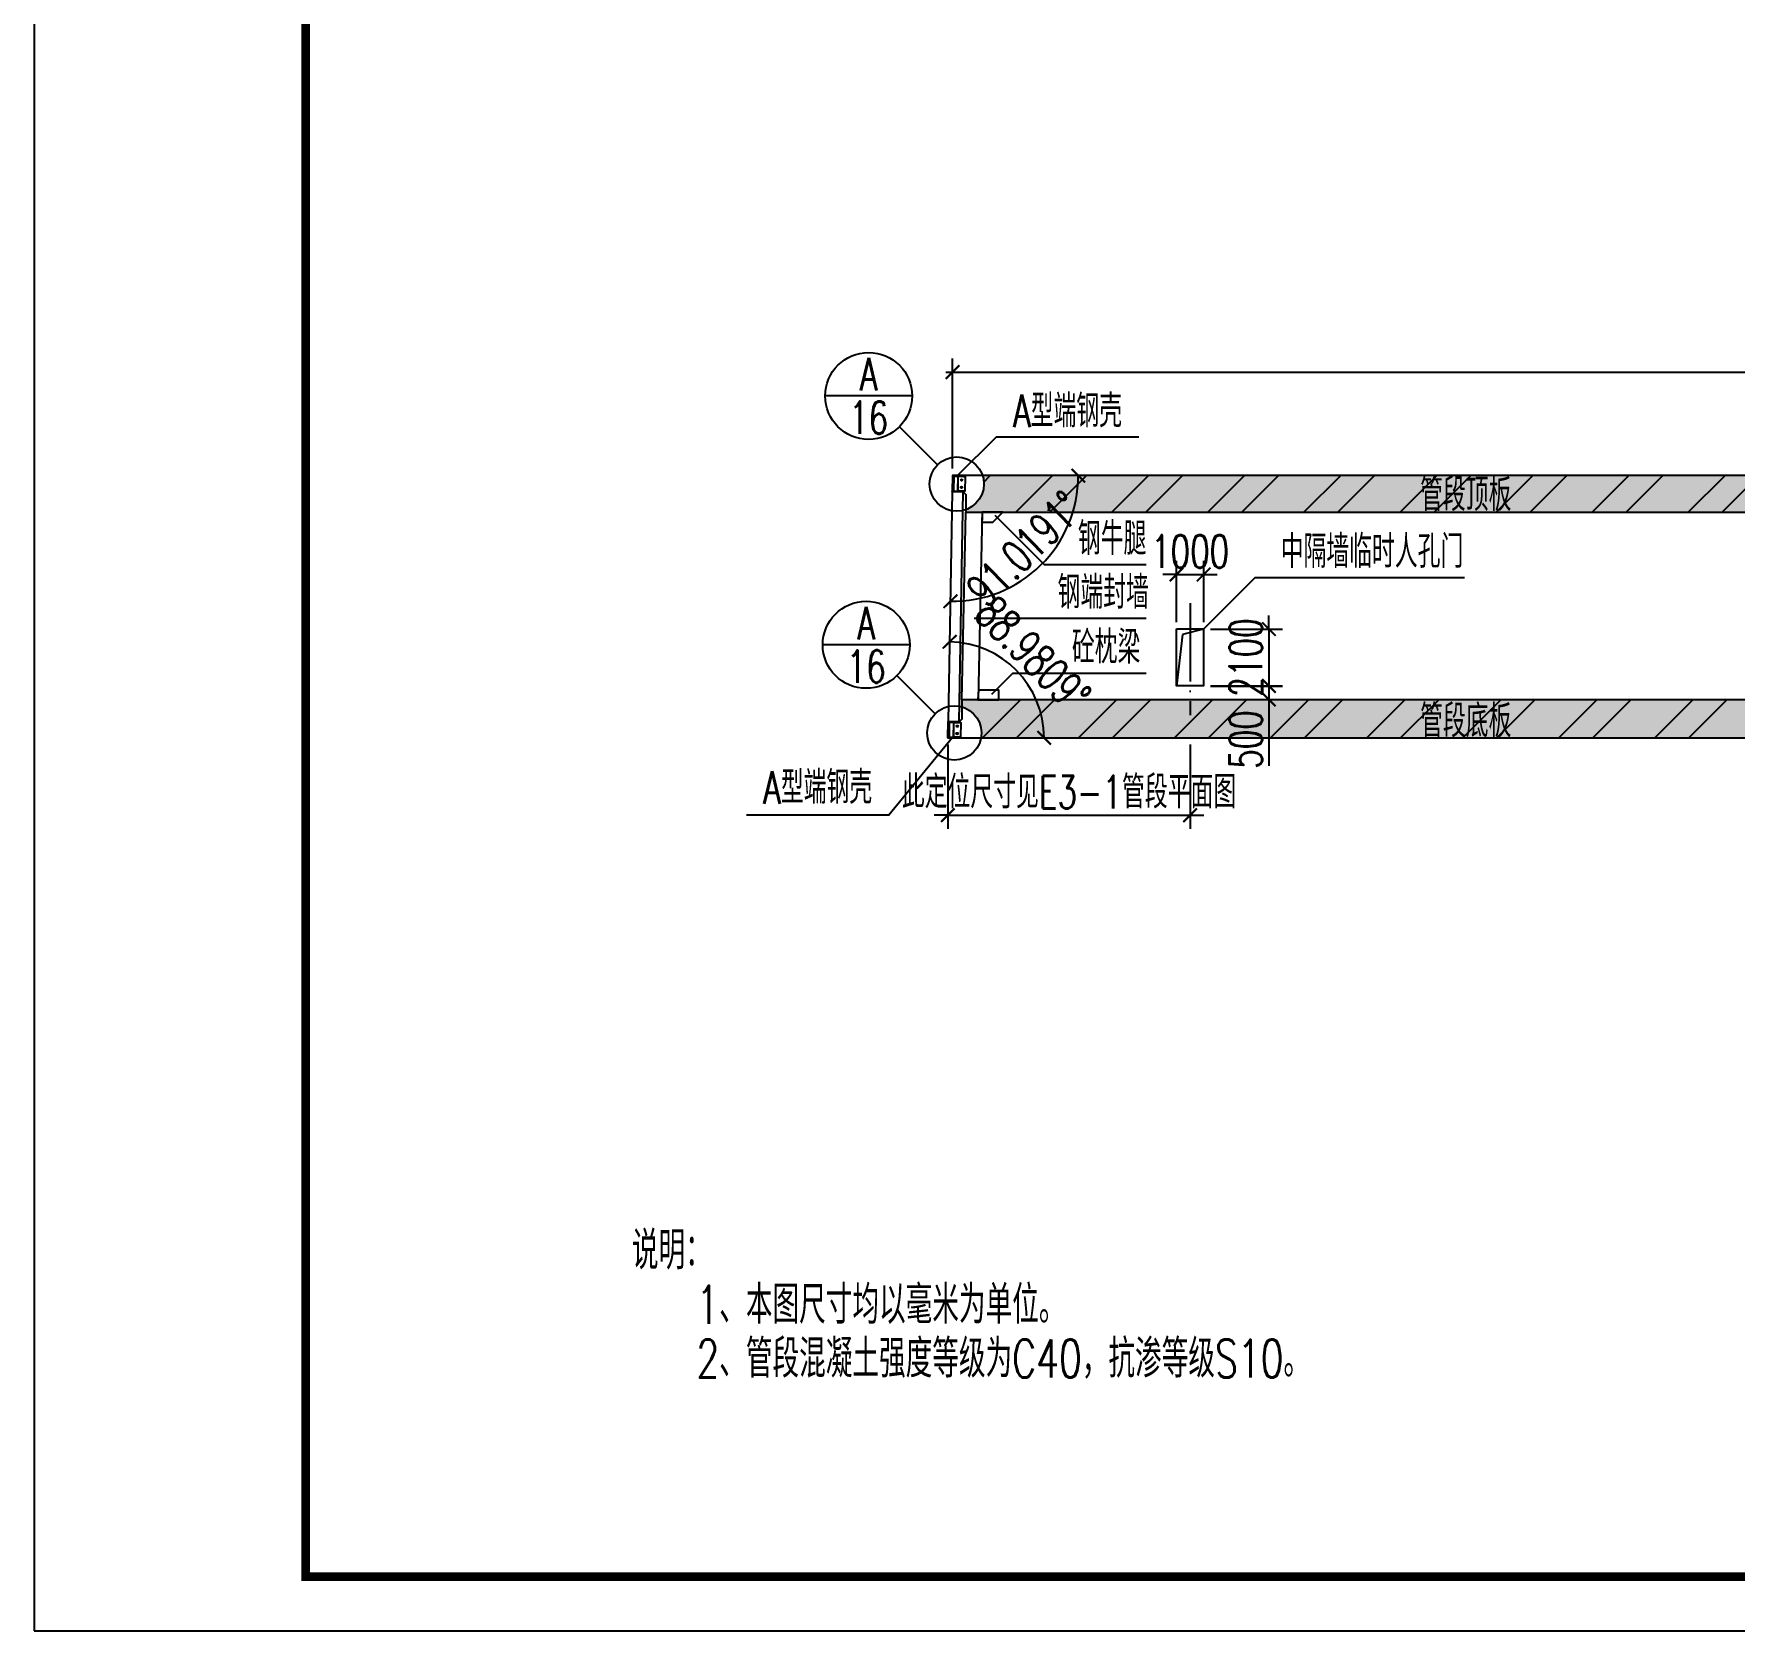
# Model space of a CAD drawing. Extents: x 469178 to 607089, y 116135 to 145965.
# Drawn here: x 565089 to 580737, y 116265 to 130953 of the extents above; entities that cross this region are included whole.
import ezdxf

# ---------------------------------------------------------------- set-up
doc = ezdxf.new("R2010")
doc.units = 0
doc.header["$LTSCALE"] = 100
doc.header["$MEASUREMENT"] = 0
doc.linetypes.add('ACAD_ISO04W100', pattern=[30, 24, -3, 0, -3])
doc.layers.get('0').update_dxf_attribs({"linetype": 'CONTINUOUS'})
doc.layers.get('Defpoints').update_dxf_attribs({"linetype": 'CONTINUOUS'})
for name, color, linetype in [('01 标  注', 1, 'CONTINUOUS'), ('02 结  构', 5, 'CONTINUOUS'), ('03 钢结构', 3, 'CONTINUOUS'), ('04 钢  筋', 6, 'CONTINUOUS'), ('05 假想线', 9, 'CONTINUOUS'), ('填充', 8, 'CONTINUOUS'), ('辅助线', 1, 'CONTINUOUS')]:
    doc.layers.add(name, color=color, linetype=linetype)
doc.styles.get("Standard").update_dxf_attribs({"font": 'txt1.shx', "width": 0.7, "bigfont": 'hztxt.shx'})
doc.dimstyles.new('1：400', dxfattribs={"dimscale": 100, "dimtxt": 3, "dimasz": 1.25, "dimexe": 1.25, "dimexo": 0.625, "dimtad": 1, "dimdec": 0, "dimlfac": 4, "dimdsep": 46, "dimtxsty": 'Standard', "dimblk": 'ARCHTICK', "dimcen": 2.5, "dimdle": 0.625, "dimclrt": 1, "dimadec": 0, "dimazin": 1, "dimtfac": 1, "dimtdec": 0, "dimtix": 1, "dimtmove": 0, "dimatfit": 3, "dimfxl": 0, "dimarcsym": 0})

# ---------------------------------------------------------------- blocks, each defined once
blk = doc.blocks.new('A型端钢壳')
at = {"layer": '03 钢结构', "color": 6}
for points in [[(0, -140), (2000, -140), (2000, 0), (0, 0)], [(0, -2860), (2000, -2860), (2000, -3000), (0, -3000)]]:
    blk.add_lwpolyline(points, close=True, dxfattribs=at)
at = {"layer": '03 钢结构', "color": 4}
blk.add_lwpolyline([(150, -2860), (260, -2860), (260, -140), (150, -140)], close=True, dxfattribs=at)
at = {"layer": '03 钢结构'}
blk.add_lwpolyline([(945, -2860), (1055, -2860), (1055, -140), (945, -140)], close=True, dxfattribs=at)
at = {"layer": '03 钢结构', "color": 2}
blk.add_lwpolyline([(1055, -2710), (1055, -290), (1205, -140), (2300, -140), (2300, -2860), (1205, -2860)], close=True, dxfattribs=at)
for centre in [(1677.5, -820), (1677.5, -2180)]:
    blk.add_circle(centre, 150, dxfattribs=at)
blk = doc.blocks.new('_ArchTick')
at = {"color": 0, "linetype": 'ByBlock', "const_width": 0.15}
blk.add_lwpolyline([(-0.5, -0.5), (0.5, 0.5)], dxfattribs=at)
blk = doc.blocks.new('*D137')
at = {"layer": '01 标  注', "color": 0, "lineweight": -2}
for p, q in [((573539, 126956), (573539, 127968)), ((593507, 126954), (593507, 127968)), ((573477, 127843), (593570, 127843))]:
    blk.add_line(p, q, dxfattribs=at)
at = {"layer": 'Defpoints', "color": 0}
for p in [(593507, 127843), (573539, 126893), (593507, 126892)]:
    blk.add_point(p, dxfattribs=at)
at = {"layer": '01 标  注', "color": 0, "lineweight": -2, "xscale": 125, "yscale": 125, "zscale": 125, "rotation": 180}
blk.add_blockref('_ArchTick', (573539, 127843), dxfattribs=at)
at = {"layer": '01 标  注', "color": 0, "lineweight": -2, "xscale": 125, "yscale": 125, "zscale": 125}
blk.add_blockref('_ArchTick', (593507, 127843), dxfattribs=at)
at = {"layer": '01 标  注', "color": 1, "insert": (583523, 128056), "char_height": 300, "attachment_point": 5}
blk.add_mtext('79873', dxfattribs=at)
blk = doc.blocks.new('*D162')
at = {"layer": '01 标  注', "color": 0, "lineweight": -2, "ltscale": 4}
blk.add_arc((573539, 126891), 1156, 268.981, 0.0022, dxfattribs=at)
at = {"layer": 'Defpoints', "color": 0, "ltscale": 4}
for p in [(573639, 126891), (583539, 126892), (573537, 126743), (574105, 125883), (573499, 124629)]:
    blk.add_point(p, dxfattribs=at)
at = {"layer": '01 标  注', "color": 0, "lineweight": -2, "ltscale": 4, "xscale": 125, "yscale": 125, "zscale": 125}
for p, rotation in [((574696, 126891), 90.00220777719393), ((573519, 125735), 178.9809587867823)]:
    blk.add_blockref('_ArchTick', p, dxfattribs=dict(at, rotation=rotation))
at = {"layer": '01 标  注', "color": 1, "ltscale": 4, "insert": (574201, 126218), "char_height": 300, "attachment_point": 5, "rotation": 44.4916}
blk.add_mtext('91.0191°', dxfattribs=at)
blk = doc.blocks.new('*D160')
at = {"layer": '01 标  注', "color": 0, "lineweight": -2, "ltscale": 4}
blk.add_arc((573496, 124479), 884, 0, 88.981, dxfattribs=at)
at = {"layer": 'Defpoints', "color": 0, "ltscale": 4}
for p in [(573537, 126743), (574265, 124917), (573499, 124629), (573596, 124479), (583539, 124479)]:
    blk.add_point(p, dxfattribs=at)
at = {"layer": '01 标  注', "color": 0, "lineweight": -2, "ltscale": 4, "xscale": 125, "yscale": 125, "zscale": 125}
for p, rotation in [((573512, 125363), 178.9809587867828), ((574381, 124479), 270)]:
    blk.add_blockref('_ArchTick', p, dxfattribs=dict(at, rotation=rotation))
at = {"layer": '01 标  注', "color": 1, "ltscale": 4, "insert": (574279, 125248), "char_height": 300, "attachment_point": 5, "rotation": 314.4905}
blk.add_mtext('88.9809°', dxfattribs=at)
blk = doc.blocks.new('*D141')
at = {"layer": '01 标  注', "color": 0, "lineweight": -2}
for p, q in [((573496, 124417), (573496, 123643)), ((575724, 124418), (575724, 123643)), ((573496, 123768), (573371, 123768)), ((573496, 123768), (575724, 123768)), ((575724, 123768), (575849, 123768))]:
    blk.add_line(p, q, dxfattribs=at)
at = {"layer": 'Defpoints', "color": 0}
for p in [(573496, 124479), (575724, 124480), (575724, 123768)]:
    blk.add_point(p, dxfattribs=at)
at = {"layer": '01 标  注', "color": 0, "lineweight": -2, "xscale": 125, "yscale": 125, "zscale": 125}
blk.add_blockref('_ArchTick', (573496, 123768), dxfattribs=at)
at = {"layer": '01 标  注', "color": 0, "lineweight": -2, "xscale": 125, "yscale": 125, "zscale": 125, "rotation": 180}
blk.add_blockref('_ArchTick', (575724, 123768), dxfattribs=at)
at = {"layer": '01 标  注', "color": 1, "insert": (574610, 123980), "char_height": 300, "attachment_point": 5}
blk.add_mtext('此定位尺寸见E3-1管段平面图', dxfattribs=at)
blk = doc.blocks.new('*D122')
at = {"layer": '01 标  注', "color": 0, "lineweight": -2, "ltscale": 4}
for p, q in [((576449, 125480), (576449, 125605)), ((575911, 125480), (576574, 125480)), ((576449, 125480), (576449, 124955)), ((575911, 124955), (576574, 124955)), ((576449, 124955), (576449, 124830))]:
    blk.add_line(p, q, dxfattribs=at)
at = {"layer": 'Defpoints', "color": 0, "ltscale": 4}
for p in [(575849, 125480), (575849, 124955), (576449, 124955)]:
    blk.add_point(p, dxfattribs=at)
at = {"layer": '01 标  注', "color": 0, "lineweight": -2, "ltscale": 4, "xscale": 125, "yscale": 125, "zscale": 125}
for p, rotation in [((576449, 125480), 270), ((576449, 124955), 90)]:
    blk.add_blockref('_ArchTick', p, dxfattribs=dict(at, rotation=rotation))
at = {"layer": '01 标  注', "color": 1, "ltscale": 4, "insert": (576236, 125218), "char_height": 300, "attachment_point": 5, "rotation": 90}
blk.add_mtext('2100', dxfattribs=at)
blk = doc.blocks.new('*D123')
at = {"layer": '01 标  注', "color": 0, "lineweight": -2, "ltscale": 4}
for p, q in [((575911, 124957), (576574, 124957)), ((576449, 125019), (576449, 124832)), ((575911, 124832), (576574, 124832)), ((576449, 124832), (576449, 124222))]:
    blk.add_line(p, q, dxfattribs=at)
at = {"layer": 'Defpoints', "color": 0, "ltscale": 4}
for p in [(575848, 124957), (575848, 124832), (576449, 124832)]:
    blk.add_point(p, dxfattribs=at)
at = {"layer": '01 标  注', "color": 0, "lineweight": -2, "ltscale": 4, "xscale": 125, "yscale": 125, "zscale": 125}
for p, rotation in [((576449, 124957), 90), ((576449, 124832), 270)]:
    blk.add_blockref('_ArchTick', p, dxfattribs=dict(at, rotation=rotation))
at = {"layer": '01 标  注', "color": 1, "ltscale": 4, "insert": (576236, 124464), "char_height": 300, "attachment_point": 5, "rotation": 90}
blk.add_mtext('500', dxfattribs=at)
blk = doc.blocks.new('*D124')
at = {"layer": '01 标  注', "color": 0, "lineweight": -2, "ltscale": 4}
for p, q in [((575599, 125982), (575474, 125982)), ((575599, 125544), (575599, 126107)), ((575599, 125982), (575849, 125982)), ((575849, 125543), (575849, 126107)), ((575849, 125982), (575974, 125982))]:
    blk.add_line(p, q, dxfattribs=at)
at = {"layer": 'Defpoints', "color": 0, "ltscale": 4}
for p in [(575849, 125982), (575599, 125482), (575849, 125480)]:
    blk.add_point(p, dxfattribs=at)
at = {"layer": '01 标  注', "color": 0, "lineweight": -2, "ltscale": 4, "xscale": 125, "yscale": 125, "zscale": 125}
blk.add_blockref('_ArchTick', (575599, 125982), dxfattribs=at)
at = {"layer": '01 标  注', "color": 0, "lineweight": -2, "ltscale": 4, "xscale": 125, "yscale": 125, "zscale": 125, "rotation": 180}
blk.add_blockref('_ArchTick', (575849, 125982), dxfattribs=at)
at = {"layer": '01 标  注', "color": 1, "ltscale": 4, "insert": (575724, 126194), "char_height": 300, "attachment_point": 5}
blk.add_mtext('1000', dxfattribs=at)

msp = doc.modelspace()

# ---------------------------------------------------------------- hatches: boundary and pattern name
at = {"layer": '填充', "ltscale": 4}
h = msp.add_hatch(dxfattribs=at)
h.set_pattern_fill('STEEL', color=256, scale=5000, style=0)
h.set_pattern_definition([(45, (-2119.54, -341280.4), (-441.94174, 441.94174), []), (45, (-2119.54, -340967.9), (-441.94174, 441.94174), [])])
h.paths.add_polyline_path([(593182.78, 126851.7, -0.04022119), (593186.01, 126891.72), (583539.17, 126891.72), (573815.12, 126891.35, -0.0794249), (573827.58, 126813.41, -0.31713211), (573661.52, 126577.92), (573661.52, 126554.03), (573811.18, 126554.03), (574001.18, 126554.03), (578589.18, 126554.03), (588473.29, 126554.22), (593379.77, 126554.22), (593379.77, 126607.38, -0.35292868)])
h.paths.add_polyline_path([(593342.2, 124811.92), (593342.2, 124829.22), (585129.08, 124829.22), (578567.73, 124829.22), (573623.92, 124829.22), (573623.92, 124764.58, -0.33431345), (573804.77, 124524.34, -0.0453902), (573800.66, 124479.22), (583539.17, 124479.22), (585129.08, 124479.22), (593164.05, 124479.22, -0.09118131), (593147.7, 124568.16, -0.35006546)])
h.paths.add_polyline_path([(592561.85, 126860.71), (593459.6, 125946.86), (593085.08, 125578.94), (592187.34, 126492.8)], flags=9)
h.paths.add_polyline_path([(573533.51, 125983.12), (574447.35, 126880.88), (574815.27, 126506.37), (573901.43, 125608.61)], flags=9)
h.paths.add_polyline_path([(583031.24, 126360.77), (583031.24, 127085.08), (583556.24, 127085.08), (583556.24, 126360.77)], flags=9)
h.paths.add_polyline_path([(577863.07, 126902.37), (578656.38, 126902.37), (578656.38, 126527.37), (577863.07, 126527.37)], flags=9)
h.paths.add_polyline_path([(588562.86, 126902.37), (589356.17, 126902.37), (589356.17, 126527.37), (588562.86, 126527.37)], flags=9)
h.paths.add_polyline_path([(583031.2, 124292.07), (583031.2, 125016.38), (583556.2, 125016.38), (583556.2, 124292.07)], flags=9)
h.paths.add_polyline_path([(577863.07, 124821.12), (578656.38, 124821.12), (578656.38, 124446.12), (577863.07, 124446.12)], flags=9)
h.paths.add_polyline_path([(588562.86, 124821.12), (589356.17, 124821.12), (589356.17, 124446.12), (588562.86, 124446.12)], flags=9)
h = msp.add_hatch(dxfattribs=at)
h.set_pattern_fill('AR-CONC', color=256, scale=62.5, style=0)
h.set_pattern_definition([(50, (-2119.54, -341280.37), (448.28761, -39.22008), [46.875, -515.625]), (355, (-2119.54, -341280.37), (-86.71958, 470.12008), [37.5, -412.5]), (100.4514, (-2082.2, -341283.64), (361.56836, 430.89971), [39.83762, -438.21382]), (46.1842, (-2119.54, -341155.4), (667.02566, -103.4494), [70.3125, -773.4375]), (96.6356, (-2063.96, -341164), (584.1642, 608.82367), [59.7564, -657.3206]), (351.1842, (-2119.54, -341155.4), (584.1637, 608.8241), [56.25, -618.75]), (21, (-2057.04, -341186.62), (373.0669, -251.6368), [46.875, -515.625]), (326, (-2057.04, -341186.62), (152.07208, 453.21878), [37.5, -412.5]), (71.4514, (-2025.95, -341207.6), (525.13914, 201.58156), [39.83762, -438.21382]), (37.5, (-2119.54, -341280.37), (7.59991, 208.05866), [0, -407.5, 0, -418.75, 0, -414.0625]), (7.5, (-2119.54, -341280.37), (164.41846, 246.50732), [0, -238.75, 0, -398.125, 0, -157.8125]), (327.5, (-2258.92, -341280.37), (333.639023, -14.096795), [0, -156.25, 0, -487.5, 0, -646.875]), (317.5, (-2321.42, -341280.37), (364.49136, 62.56561), [0, -203.125, 0, -323.75, 0, -459.375])])
h.paths.add_polyline_path([(593182.78, 126851.7, -0.04022119), (593186.01, 126891.72), (583539.17, 126891.72), (573815.12, 126891.35, -0.0794249), (573827.58, 126813.41, -0.31713211), (573661.52, 126577.92), (573661.52, 126554.03), (573811.18, 126554.03), (574001.18, 126554.03), (578589.18, 126554.03), (588473.29, 126554.22), (593379.77, 126554.22), (593379.77, 126607.38, -0.35292868)])
h.paths.add_polyline_path([(593342.2, 124811.92), (593342.2, 124829.22), (585129.08, 124829.22), (578567.73, 124829.22), (573623.92, 124829.22), (573623.92, 124764.58, -0.33431345), (573804.77, 124524.34, -0.0453902), (573800.66, 124479.22), (583539.17, 124479.22), (585129.08, 124479.22), (593164.05, 124479.22, -0.09118131), (593147.7, 124568.16, -0.35006546)])
h.paths.add_polyline_path([(592561.85, 126860.71), (593459.6, 125946.86), (593085.08, 125578.94), (592187.34, 126492.8)], flags=9)
h.paths.add_polyline_path([(573533.51, 125983.12), (574447.35, 126880.88), (574815.27, 126506.37), (573901.43, 125608.61)], flags=9)
h.paths.add_polyline_path([(583031.24, 126360.77), (583031.24, 127085.08), (583556.24, 127085.08), (583556.24, 126360.77)], flags=9)
h.paths.add_polyline_path([(577863.07, 126902.37), (578656.38, 126902.37), (578656.38, 126527.37), (577863.07, 126527.37)], flags=9)
h.paths.add_polyline_path([(588562.86, 126902.37), (589356.17, 126902.37), (589356.17, 126527.37), (588562.86, 126527.37)], flags=9)
h.paths.add_polyline_path([(583031.2, 124292.07), (583031.2, 125016.38), (583556.2, 125016.38), (583556.2, 124292.07)], flags=9)
h.paths.add_polyline_path([(577863.07, 124821.12), (578656.38, 124821.12), (578656.38, 124446.12), (577863.07, 124446.12)], flags=9)
h.paths.add_polyline_path([(588562.86, 124821.12), (589356.17, 124821.12), (589356.17, 124446.12), (588562.86, 124446.12)], flags=9)

# ---------------------------------------------------------------- linework, layer by layer
msp.add_lwpolyline([(565088.59, 116264.77), (607088.59, 116264.77), (607088.59, 145964.77), (565088.59, 145964.77)], close=True)
at = {"const_width": 80}
msp.add_lwpolyline([(567588.59, 116764.77), (606588.59, 116764.77), (606588.59, 145464.77), (567588.59, 145464.77)], close=True, dxfattribs=at)
at = {"layer": '01 标  注', "ltscale": 4}
for p, q in [((573536.54, 126743.15), (573498.93, 124629.2)), ((573598.92, 124627.42), (573636.52, 126741.37))]:
    msp.add_line(p, q, dxfattribs=at)
at = {"layer": '01 标  注'}
for p, q in [((575654.98, 125429.3), (575598.53, 124955.11)), ((575848.53, 125480.11), (575654.98, 125429.3))]:
    msp.add_line(p, q, dxfattribs=at)
for points in [[(573167.04, 127623.95), (572367.04, 127623.95)], [(573049.89, 127341.11), (573400.81, 126990.19)], [(573582.55, 126888.26), (573941.86, 127247.57), (575251.99, 127247.57)], [(573928.36, 126526.57), (574380.55, 126074.39), (575319.11, 126074.39)], [(575848.53, 125480.11), (576323.53, 125955.11), (578249.76, 125955.11)], [(573737.3, 125579.23), (575319.11, 125579.23)], [(573144.23, 125334.87), (572344.23, 125334.87)], [(573027.07, 125052.03), (573377.99, 124701.11)], [(573899.2, 124881.76), (574092.95, 125075.51), (575319.11, 125075.51)], [(573539.28, 124482.28), (572953.26, 123767.61), (571643.12, 123767.61)]]:
    msp.add_lwpolyline(points, dxfattribs=at)
for centre, radius in [((572767.04, 127623.95), 400), ((573577.58, 126813.41), 250), ((572744.23, 125334.87), 400), ((573554.77, 124524.34), 250)]:
    msp.add_circle(centre, radius, dxfattribs=at)
at = {"layer": '02 结  构', "ltscale": 4}
msp.add_lwpolyline([(593407.41, 126891.72), (583539.17, 126891.72), (573639.19, 126891.34), (573639.06, 126884.34), (573654.06, 126884.08), (573651.64, 126748.1), (573636.65, 126748.37), (573636.52, 126741.37), (573661.52, 126716.37), (573661.52, 126554.03), (578589.18, 126554.03), (588473.29, 126554.22), (593379.77, 126554.22), (593379.77, 126718.53), (593404.77, 126743.53), (593404.9, 126750.53), (593452.14, 126749.69), (593454.56, 126885.66), (593407.31, 126886.5), (593407.41, 126891.72)], dxfattribs=at)
at = {"layer": '02 结  构'}
for points in [[(575598.53, 125481.95), (575848.53, 125481.95), (575848.53, 124956.95), (575598.53, 124956.95)], [(573772.51, 124830.07), (573963.76, 124830.07), (573963.76, 124917.57), (573775.88, 124917.57)]]:
    msp.add_lwpolyline(points, close=True, dxfattribs=at)
at = {"layer": '02 结  构', "ltscale": 4}
msp.add_lwpolyline([(573598.92, 124627.42), (573598.79, 124620.42), (573613.79, 124620.16), (573611.37, 124484.18), (573596.38, 124484.44), (573596.28, 124479.22), (583539.17, 124479.22), (585129.08, 124479.22), (593364.53, 124479.22), (593364.65, 124486.21), (593411.9, 124485.37), (593414.31, 124621.35), (593367.07, 124622.19), (593367.2, 124629.19), (593342.2, 124654.19), (593342.2, 124829.22), (585129.08, 124829.22), (578567.73, 124829.22), (573623.92, 124829.22), (573623.92, 124652.42)], close=True, dxfattribs=at)
at = {"layer": '03 钢结构'}
for points in [[(573811.49, 126550.76), (573773.95, 124829.23), (573623.92, 124829.23), (573661.52, 126554.03), (573811.18, 126554.03)], [(573809.57, 126462.82), (573909.93, 126462.78), (574001.18, 126554.03), (573811.18, 126554.03), (573809.57, 126462.82)]]:
    msp.add_lwpolyline(points, dxfattribs=at)
at = {"layer": '05 假想线', "ltscale": 4}
for p, q in [((573539.2, 126893.12), (573536.54, 126743.15)), ((573639.19, 126891.34), (573539.17, 126891.34)), ((573496.27, 124479.22), (573498.93, 124629.2)), ((573496.27, 124479.22), (573596.28, 124479.22))]:
    msp.add_line(p, q, dxfattribs=at)
at = {"layer": '辅助线', "linetype": 'ACAD_ISO04W100', "ltscale": 0.3}
msp.add_lwpolyline([(575723.53, 125717.61), (575723.53, 124686.39)], dxfattribs=at)

# ---------------------------------------------------------------- block references
at = {"layer": '04 钢  筋', "xscale": 0.04999999999935795, "yscale": 0.04999999998835847, "zscale": 0.05, "rotation": 358.9809587576068}
for p in [(573539.2, 126893.12), (573498.93, 124629.2)]:
    msp.add_blockref('A型端钢壳', p, dxfattribs=at)

# ---------------------------------------------------------------- texts
at = {"layer": '01 标  注'}
for s, insert, char_height, attachment_point in [('A', (572767.04, 127823.95), 300, 5), ('16', (572767.04, 127423.95), 300, 5), ('A型端钢壳', (574596.93, 127485.07), 300, 5), ('管段顶板', (578259.72, 126714.87), 300, 5), ('钢牛腿', (575006.85, 126311.89), 300, 5), ('中隔墙临时人孔门', (577397.24, 126192.61), 300, 5), ('钢端封墙', (574924.83, 125816.73), 300, 5), ('A', (572744.23, 125534.87), 300, 5), ('砼枕梁', (574951.75, 125313.01), 300, 5), ('16', (572744.23, 125134.87), 300, 5), ('管段底板', (578259.72, 124633.62), 300, 5), ('A型端钢壳', (572298.19, 124022.71), 300, 5), ('说明：', (570588.59, 119764.77), 350, 4), ('1、本图尺寸均以毫米为单位。', (571182.34, 119264.77), 350, 4), ('2、管段混凝土强度等级为C40，抗渗等级S10。', (571182.34, 118764.77), 350, 4)]:
    msp.add_mtext(s, dxfattribs=dict(at, insert=insert, char_height=char_height, attachment_point=attachment_point))

# ---------------------------------------------------------------- dimensions: what is measured, and where the dimension line sits
dim = msp.add_linear_dim(base=(593507.42, 127843.12), p1=(573539.2, 126893.12), p2=(593507.42, 126891.72), dimstyle='1：400', dxfattribs=at)
dim.commit()
dim.dimension.update_dxf_attribs({"geometry": '*D137', "text_midpoint": (583523.31, 128055.62)})
at = {"layer": '01 标  注', "ltscale": 4}
for base, line2, text, picture, middle in [((574105.48, 125883.08), ((583539.17, 126891.72), (573639.19, 126891.34)), '91.0191°', '*D162', (574200.67, 126218)), ((574264.67, 124916.81), ((573596.28, 124479.22), (583539.17, 124479.22)), '88.9809°', '*D160', (574278.66, 125247.83))]:
    dim = msp.add_angular_dim_2l(base=base, line1=((573536.54, 126743.15), (573498.93, 124629.2)), line2=line2, text=text, dimstyle='1：400', dxfattribs=at)
    dim.commit()
    dim.dimension.update_dxf_attribs({"geometry": picture, "text_midpoint": middle})
dim = msp.add_linear_dim(base=(575848.53, 125981.95), p1=(575598.53, 125481.95), p2=(575848.53, 125480.11), dimstyle='1：400', dxfattribs=at)
dim.commit()
dim.dimension.update_dxf_attribs({"geometry": '*D124', "text_midpoint": (575723.53, 126194.45)})
dim = msp.add_linear_dim(base=(576448.53, 124955.11), p1=(575848.53, 125480.11), p2=(575848.53, 124955.11), angle=90, dimstyle='1：400', dxfattribs=at)
dim.commit()
dim.dimension.update_dxf_attribs({"geometry": '*D122', "text_midpoint": (576236.03, 125217.61)})
dim = msp.add_linear_dim(base=(576448.53, 124831.95), p1=(575848.04, 124956.95), p2=(575848.04, 124831.95), angle=90, dimstyle='1：400', dxfattribs=at)
dim.commit()
dim.dimension.update_dxf_attribs({"geometry": '*D123', "text_midpoint": (576448.53, 124463.56), "dimtype": 160})
at = {"layer": '01 标  注', "color": 1}
dim = msp.add_linear_dim(base=(575723.53, 123767.61), p1=(573496.27, 124479.22), p2=(575723.53, 124480.11), text='此定位尺寸见E3-1管段平面图', dimstyle='1：400', dxfattribs=at)
dim.commit()
dim.dimension.update_dxf_attribs({"geometry": '*D141', "text_midpoint": (574609.9, 123980.11)})

doc.saveas('drawing.dxf')
